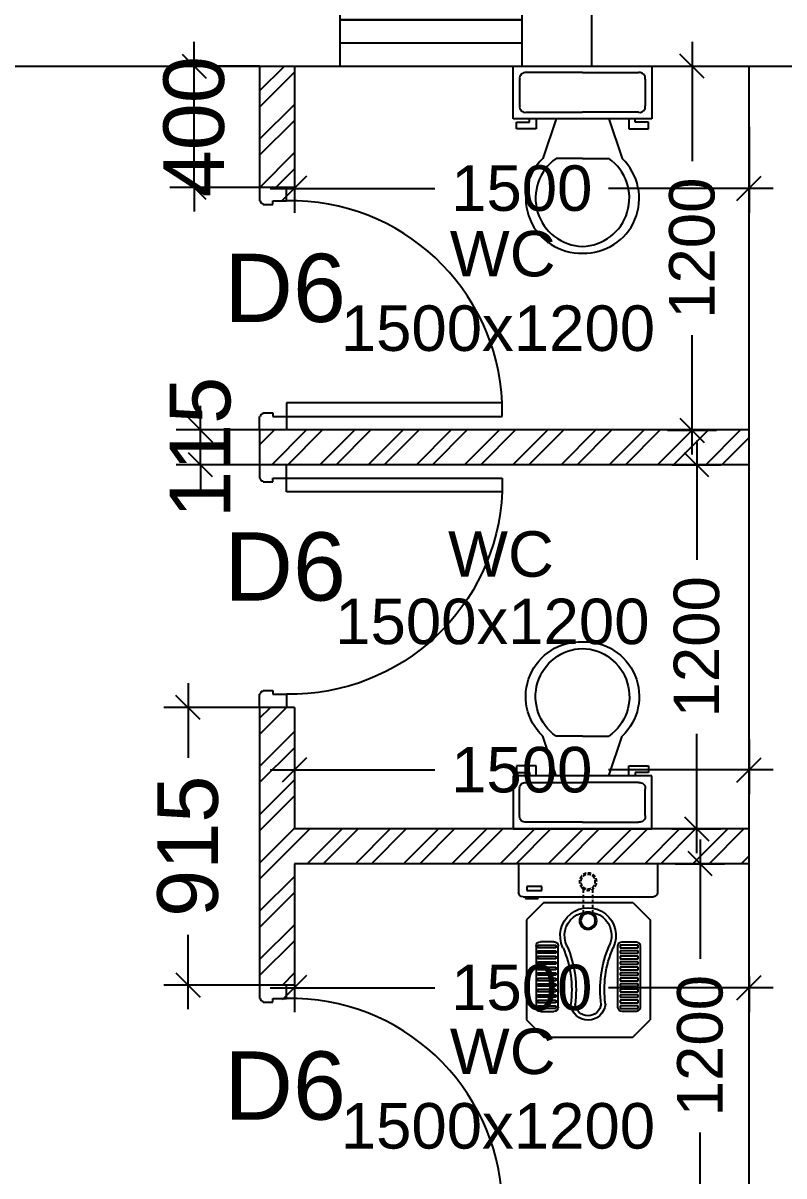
# Model space of a CAD drawing. Extents: x 7620542 to 7843793, y -6476226 to -6093835.
# Drawn here: x 7753764 to 7756275, y -6341425 to -6337623 of the extents above; entities that cross this region are included whole.
import ezdxf
from ezdxf.enums import TextEntityAlignment as Align

# ---------------------------------------------------------------- set-up
doc = ezdxf.new("R2010")
doc.units = 0
doc.header["$LTSCALE"] = 600
doc.header["$MEASUREMENT"] = 0
doc.header["$PDMODE"] = 35
doc.linetypes.add('DASHED', pattern=[0.75, 0.5, -0.25])
doc.linetypes.add('HIDDEN', pattern=[0.375, 0.25, -0.125])
doc.layers.get('0').update_dxf_attribs({"linetype": 'CONTINUOUS'})
doc.layers.get('Defpoints').update_dxf_attribs({"linetype": 'CONTINUOUS'})
for name, color, linetype in [('DIM-TEXT', 8, 'CONTINUOUS'), ('DOOR', 32, 'CONTINUOUS'), ('joinery', 7, 'CONTINUOUS'), ('LA-column', 3, 'CONTINUOUS'), ('Room Dim', 1, 'CONTINUOUS'), ('T Wall', 8, 'CONTINUOUS'), ('TEXT', 6, 'CONTINUOUS'), ('toi-fix', 46, 'CONTINUOUS'), ('Toi. Wall Hat', 3, 'CONTINUOUS'), ('Walls', 7, 'CONTINUOUS'), ('WIN', 151, 'CONTINUOUS'), ('Working Dim', 5, 'CONTINUOUS')]:
    doc.layers.add(name, color=color, linetype=linetype)
doc.styles.add('ari', font='arial.ttf')
doc.styles.add('ARIAL', font='arial.ttf')
doc.styles.add('RT', font='romant.shx')
doc.dimstyles.new('int. dim', dxfattribs={"dimtxt": 450, "dimasz": 80, "dimexe": 80, "dimexo": 0, "dimgap": 70, "dimtad": 0, "dimdec": 0, "dimzin": 12, "dimdsep": 46, "dimtxsty": 'ari', "dimblk": 'OBLIQUE', "dimcen": 2, "dimdle": 80, "dimclrd": 256, "dimclre": 256, "dimclrt": 6, "dimadec": 0, "dimazin": 0, "dimtfac": 1, "dimtdec": 0, "dimtix": 1, "dimtmove": 2, "dimatfit": 3, "dimfxl": 1, "dimtolj": 1, "dimtzin": 0, "dimlwd": -1, "dimlwe": -1, "dimarcsym": 0})
doc.dimstyles.new('TEXT', dxfattribs={"dimscale": 0, "dimtxt": 600, "dimasz": 300, "dimexe": 300, "dimexo": 30, "dimgap": 50, "dimtad": 0, "dimdec": 0, "dimzin": 0, "dimdsep": 46, "dimtxsty": 'RT', "dimblk": 'OBLIQUE', "dimcen": 0.09, "dimdle": 300, "dimclrd": 256, "dimclre": 256, "dimclrt": 170, "dimadec": 0, "dimazin": 0, "dimtfac": 1, "dimtdec": 0, "dimtofl": 0, "dimtmove": 2, "dimatfit": 3, "dimfxl": 1, "dimfrac": 2, "dimtolj": 1, "dimtzin": 0, "dimlwd": -1, "dimlwe": -1, "dimarcsym": 0})

# ---------------------------------------------------------------- blocks, each defined once
blk = doc.blocks.new('1000')
at = {"layer": 'DOOR'}
for p, q in [((0, -100), (0, 0)), ((0, 0), (49.7, 0)), ((49.7, 0), (49.7, -2.2)), ((63.2, -13.5), (61, -13.5)), ((63.2, -13.5), (63.2, -49.5)), ((836.8, -13.5), (836.8, -49.5)), ((836.8, -13.5), (839, -13.5)), ((850.3, 0), (850.3, -2.2)), ((900, 0), (850.3, 0)), ((900, -100), (900, 0)), ((63.2, -49.5), (49.7, -49.5)), ((49.7, -49.5), (49.7, -100)), ((836.8, -49.5), (850.3, -49.5)), ((850.3, -49.5), (850.3, -100)), ((49.7, -100), (0, -100)), ((49.7, -100), (49.7, -900.6)), ((100.2, -100), (49.7, -100)), ((100.2, -900.6), (100.2, -100)), ((850.3, -100), (900, -100)), ((49.7, -900.6), (100.2, -900.6))]:
    blk.add_line(p, q, dxfattribs=at)
for centre, major_axis, start_param, end_param in [((49.7, -13.5), (-7.95, 7.95), 3.926991, 5.497787), ((850.3, -13.5), (7.95, 7.95), 0.785398, 2.356194)]:
    blk.add_ellipse(centre, major_axis=major_axis, ratio=1, start_param=start_param, end_param=end_param, dxfattribs=at)
at = {"layer": 'DOOR', "color": 145}
blk.add_ellipse((64.3, -115.3), major_axis=(-519.7, 589.8), ratio=1, start_param=2.464943, end_param=4.009476, dxfattribs=at)
blk = doc.blocks.new('A$C70ED7303')
at = {"layer": 'toi-fix', "color": 8}
for p, q in [((0, 0), (229, 0)), ((229, 0), (229, -174.4)), ((-229, 0), (0, 0)), ((-229, -174.4), (-229, 0)), ((0, -21.8), (-185.4, -21.8)), ((0, -21.8), (185.4, -21.8)), ((-207.2, -43.6), (-207.2, -130.8)), ((207.2, -43.6), (207.2, -130.8)), ((229, -174.4), (-229, -174.4)), ((-218.1, -207.2), (-218.1, -185.4)), ((-218.1, -185.4), (-174.4, -185.4)), ((-185.4, -152.6), (0, -152.6)), ((-174.4, -185.4), (-174.4, -174.4)), ((-152.6, -174.4), (-152.6, -207.2)), ((-87.2, -174.4), (-130.8, -305.3)), ((185.4, -152.6), (0, -152.6)), ((87.2, -174.4), (130.8, -305.3)), ((152.6, -174.4), (152.6, -207.2)), ((174.4, -185.4), (174.4, -174.4)), ((218.1, -185.4), (174.4, -185.4)), ((218.1, -207.2), (218.1, -185.4)), ((-152.6, -207.2), (-218.1, -207.2)), ((152.6, -207.2), (218.1, -207.2)), ((0, -305.3), (-87.2, -305.3)), ((0, -305.3), (87.2, -305.3))]:
    blk.add_line(p, q, dxfattribs=at)
for centre, major_axis, start_param, end_param in [((-188.1, -40.9), (13.6, -13.6), 2.214297, 4.068888), ((188.1, -40.9), (13.6, -13.6), 0.643501, 2.498091), ((-188.1, -133.6), (-13.6, -13.6), 5.35589, 7.21048), ((188.1, -133.6), (-13.6, -13.6), 0.643501, 2.498091), ((-6.6, -436.2), (-127.6, -127.6), 4.686239, 7.105146), ((4.7, -435.5), (-112.7, -112.7), 4.541602, 7.039318), ((6.6, -436.2), (55.8, -171.6), -0.351019, 2.067888), ((-4.7, -435.5), (-112.7, -112.7), 0.814663, 3.31238)]:
    blk.add_ellipse(centre, major_axis=major_axis, ratio=1, start_param=start_param, end_param=end_param, dxfattribs=at)
blk = doc.blocks.new('A$C37B60793')
at = {"layer": 'toi-fix', "color": 8}
for p, q in [((0, 303.1), (127, 303.1)), ((0, -306.5), (0, 303.1)), ((146, -287.4), (146, 284.1)), ((171.2, 195), (247.4, 271.2)), ((247.4, 271.2), (685.9, 271.2)), ((762.1, 195), (685.9, 271.2)), ((343.3, 148.1), (343.3, 207.9)), ((358.5, 218.7), (358.5, 139.2)), ((369.5, 218.7), (358.5, 218.7)), ((362.3, 226.9), (630.5, 226.9)), ((369.5, 139.2), (369.5, 218.7)), ((382.7, 218.7), (382.7, 139.2)), ((393.7, 218.7), (382.7, 218.7)), ((393.7, 139.2), (393.7, 218.7)), ((406.9, 218.7), (406.9, 139.2)), ((417.9, 218.7), (406.9, 218.7)), ((417.9, 139.2), (417.9, 218.7)), ((431, 218.7), (431, 139.2)), ((442.1, 218.7), (431, 218.7)), ((442.1, 139.2), (442.1, 218.7)), ((455.2, 218.7), (455.2, 139.2)), ((466.3, 218.7), (455.2, 218.7)), ((466.3, 139.2), (466.3, 218.7)), ((479.4, 218.7), (479.4, 139.2)), ((490.5, 218.7), (479.4, 218.7)), ((490.5, 139.2), (490.5, 218.7)), ((503.6, 218.7), (503.6, 139.2)), ((514.6, 218.7), (503.6, 218.7)), ((514.6, 139.2), (514.6, 218.7)), ((527.8, 218.7), (527.8, 139.2)), ((538.8, 218.7), (527.8, 218.7)), ((538.8, 139.2), (538.8, 218.7)), ((552, 218.7), (552, 139.2)), ((563, 218.7), (552, 218.7)), ((563, 139.2), (563, 218.7)), ((576.2, 218.7), (576.2, 139.2)), ((587.2, 218.7), (576.2, 218.7)), ((587.2, 139.2), (587.2, 218.7)), ((600.4, 218.7), (600.4, 139.2)), ((611.4, 218.7), (600.4, 218.7)), ((611.4, 139.2), (611.4, 218.7)), ((624.5, 218.7), (624.5, 139.2)), ((635.6, 218.7), (624.5, 218.7)), ((635.6, 139.2), (635.6, 218.7)), ((649.5, 207.9), (649.5, 148.1)), ((171.2, -195.4), (171.2, 195)), ((762.1, -195.4), (762.1, 195)), ((358.5, 139.2), (369.5, 139.2)), ((630.5, 129.1), (362.3, 129.1)), ((382.7, 139.2), (393.7, 139.2)), ((406.9, 139.2), (417.9, 139.2)), ((431, 139.2), (442.1, 139.2)), ((455.2, 139.2), (466.3, 139.2)), ((479.4, 139.2), (490.5, 139.2)), ((503.6, 139.2), (514.6, 139.2)), ((527.8, 139.2), (538.8, 139.2)), ((552, 139.2), (563, 139.2)), ((576.2, 139.2), (587.2, 139.2)), ((600.4, 139.2), (611.4, 139.2)), ((624.5, 139.2), (635.6, 139.2)), ((343.3, -151.5), (343.3, -211.2)), ((358.5, -222), (358.5, -142.6)), ((358.5, -142.6), (369.5, -142.6)), ((630.5, -132.4), (362.3, -132.4)), ((369.5, -142.6), (369.5, -222)), ((382.7, -222), (382.7, -142.6)), ((382.7, -142.6), (393.7, -142.6)), ((393.7, -142.6), (393.7, -222)), ((406.9, -222), (406.9, -142.6)), ((406.9, -142.6), (417.9, -142.6)), ((417.9, -142.6), (417.9, -222)), ((431, -222), (431, -142.6)), ((431, -142.6), (442.1, -142.6)), ((442.1, -142.6), (442.1, -222)), ((455.2, -222), (455.2, -142.6)), ((455.2, -142.6), (466.3, -142.6)), ((466.3, -142.6), (466.3, -222)), ((479.4, -222), (479.4, -142.6)), ((479.4, -142.6), (490.5, -142.6)), ((490.5, -142.6), (490.5, -222)), ((503.6, -222), (503.6, -142.6)), ((503.6, -142.6), (514.6, -142.6)), ((514.6, -142.6), (514.6, -222)), ((527.8, -222), (527.8, -142.6)), ((527.8, -142.6), (538.8, -142.6)), ((538.8, -142.6), (538.8, -222)), ((552, -222), (552, -142.6)), ((552, -142.6), (563, -142.6)), ((563, -142.6), (563, -222)), ((576.2, -222), (576.2, -142.6)), ((576.2, -142.6), (587.2, -142.6)), ((587.2, -142.6), (587.2, -222)), ((600.4, -222), (600.4, -142.6)), ((600.4, -142.6), (611.4, -142.6)), ((611.4, -142.6), (611.4, -222)), ((624.5, -222), (624.5, -142.6)), ((624.5, -142.6), (635.6, -142.6)), ((635.6, -142.6), (635.6, -222)), ((649.5, -211.2), (649.5, -151.5)), ((171.2, -195.4), (247.4, -271.6)), ((685.9, -271.6), (762.1, -195.4)), ((117.8, -205), (100.3, -205)), ((100.3, -205), (100.3, -270.7)), ((117.8, -270.7), (117.8, -205)), ((153.7, -221.4), (147.5, -221.4)), ((147.5, -221.4), (147.5, -276.8)), ((153.7, -276.8), (153.7, -221.4)), ((369.5, -222), (358.5, -222)), ((362.3, -230.3), (630.5, -230.3)), ((393.7, -222), (382.7, -222)), ((417.9, -222), (406.9, -222)), ((442.1, -222), (431, -222)), ((466.3, -222), (455.2, -222)), ((490.5, -222), (479.4, -222)), ((514.6, -222), (503.6, -222)), ((538.8, -222), (527.8, -222)), ((563, -222), (552, -222)), ((587.2, -222), (576.2, -222)), ((611.4, -222), (600.4, -222)), ((635.6, -222), (624.5, -222)), ((100.3, -270.7), (117.8, -270.7)), ((147.5, -276.8), (153.7, -276.8)), ((247.4, -271.6), (685.9, -271.6)), ((0, -306.5), (127, -306.5))]:
    blk.add_line(p, q, dxfattribs=at)
at = {"layer": 'toi-fix', "color": 8, "linetype": 'HIDDEN', "ltscale": 0.1}
for p, q in [((219.3, 19), (111.7, 19)), ((219.3, -22.3), (111.7, -22.3))]:
    blk.add_line(p, q, dxfattribs=at)
at = {"layer": 'toi-fix', "color": 8, "extrusion": (0, 0, -1)}
for centre, major_axis, start_param, end_param in [((127, 284.1), (-13.5, -13.5), 2.356194, 3.926991), ((362.3, 207.9), (13.5, -13.5), 2.356194, 3.926991), ((630.5, 207.9), (-13.5, -13.5), 2.356194, 3.926991), ((316.3, -1.7), (0, -122.2), -0.449608, 3.591264), ((316.3, -1.7), (0, -103.2), -0.449671, 3.591202), ((362.3, 148.1), (-13.5, -13.5), -0.785398, 0.785398), ((554, 536.4), (-11.6, -466), -0.160496, 0.3824), ((630.5, 148.1), (-13.5, -13.5), 3.926991, 5.497787), ((554, 536.4), (-29.4, -484.3), -0.19615, 0.346746), ((611.1, -1.7), (40.6, -40.6), 4.005105, 6.990469), ((611.1, -1.7), (-54, -54), 2.434309, 5.419673), ((251.3, -1.7), (-26.9, -26.9), 0.785398, 7.068583), ((251.3, -1.7), (-22.5, -22.5), 0.785398, 7.068583), ((554, -539.7), (29.4, -484.3), 2.794864, 3.33776), ((554, -539.7), (11.6, -466), 2.7592, 3.302095), ((362.3, -151.5), (13.5, -13.5), 2.356194, 3.926991), ((630.5, -151.5), (13.5, -13.5), 3.926991, 5.497787), ((362.3, -211.2), (-13.5, -13.5), -0.785398, 0.785398), ((630.5, -211.2), (13.5, -13.5), 5.497787, 7.068583), ((127, -287.4), (13.5, -13.5), 5.497787, 7.068583)]:
    blk.add_ellipse(centre, major_axis=major_axis, ratio=1, start_param=start_param, end_param=end_param, dxfattribs=at)
at = {"layer": 'toi-fix', "color": 8, "linetype": 'HIDDEN', "ltscale": 0.1, "extrusion": (0, 0, -1)}
for major_axis, start_param, end_param in [((26.9, -26.9), 2.356194490188911, 8.639379797368496), ((22.5, -22.5), 2.356194490188169, 8.639379797367756)]:
    blk.add_ellipse((79.7, -1.7), major_axis=major_axis, ratio=1, start_param=start_param, end_param=end_param, dxfattribs=at)
blk = doc.blocks.new('A$C782D609A')
at = {"layer": 'WIN', "linetype": 'Continuous'}
for p, q in [((-300, 230), (300, 230)), ((-300, 230), (-300, 0)), ((300, 230), (300, 0)), ((-300, 0), (300, 0))]:
    blk.add_line(p, q, dxfattribs=at)
at = {"layer": 'WIN', "linetype": 'DASHED', "ltscale": 300}
for p, q in [((-300, 153.3), (300, 153.3)), ((-300, 76.7), (300, 76.7))]:
    blk.add_line(p, q, dxfattribs=at)
blk = doc.blocks.new('_Oblique')
at = {"color": 0, "linetype": 'ByBlock', "lineweight": -2}
blk.add_line((-0.5, -0.5), (0.5, 0.5), dxfattribs=at)
blk = doc.blocks.new('*D579')
at = {"layer": 'Defpoints', "color": 0, "transparency": 16777216}
for p in [(7754659.8, -6337965, 5.1), (7756159.8, -6337965, 5.1), (7756159.8, -6338168.6)]:
    blk.add_point(p, dxfattribs=at)
at = {"layer": 'Working Dim', "transparency": 16777216}
for p, q in [((7754659.8, -6337965), (7754659.8, -6338248.6)), ((7756159.8, -6337965), (7756159.8, -6338248.6)), ((7754579.8, -6338168.6), (7755123.2, -6338168.6)), ((7756239.8, -6338168.6), (7755696.5, -6338168.6))]:
    blk.add_line(p, q, dxfattribs=at)
at = {"layer": 'Working Dim', "transparency": 16777216, "xscale": 80, "yscale": 80, "zscale": 80, "rotation": 180}
blk.add_blockref('_Oblique', (7754659.8, -6338168.6), dxfattribs=at)
at = {"layer": 'Working Dim', "transparency": 16777216, "xscale": 80, "yscale": 80, "zscale": 80}
blk.add_blockref('_Oblique', (7756159.8, -6338168.6), dxfattribs=at)
at = {"layer": 'Working Dim', "color": 6, "transparency": 16777216, "insert": (7755409.8, -6338168.6), "char_height": 150, "attachment_point": 5, "style": 'ari'}
blk.add_mtext('\\A1;1500', dxfattribs=at)
blk = doc.blocks.new('*D580')
at = {"layer": 'Defpoints', "color": 0, "transparency": 16777216}
for p in [(7755890.2, -6337765.5, 14.8), (7755890.2, -6338966, 5.1), (7755971.9, -6338966)]:
    blk.add_point(p, dxfattribs=at)
at = {"layer": 'Working Dim', "transparency": 16777216}
for p, q in [((7755971.9, -6337685.5), (7755971.9, -6338079.1)), ((7755890.2, -6337765.5), (7756051.9, -6337765.5)), ((7755971.9, -6339046), (7755971.9, -6338652.4)), ((7755890.2, -6338966), (7756051.9, -6338966))]:
    blk.add_line(p, q, dxfattribs=at)
at = {"layer": 'Working Dim', "transparency": 16777216, "xscale": 80, "yscale": 80, "zscale": 80}
for p, rotation in [((7755971.9, -6337765.5), 90), ((7755971.9, -6338966), 270)]:
    blk.add_blockref('_Oblique', p, dxfattribs=dict(at, rotation=rotation))
at = {"layer": 'Working Dim', "color": 6, "transparency": 16777216, "insert": (7755971.9, -6338365.8), "char_height": 150, "attachment_point": 5, "rotation": 90, "style": 'ari'}
blk.add_mtext('\\A1;1200', dxfattribs=at)
blk = doc.blocks.new('*D581')
at = {"layer": 'Defpoints', "color": 0, "transparency": 16777216}
for p in [(7754659.8, -6339985.2, 5.1), (7756159.8, -6339985.2, 5.1), (7756159.8, -6340086)]:
    blk.add_point(p, dxfattribs=at)
at = {"layer": 'Working Dim', "transparency": 16777216}
for p, q in [((7754659.8, -6339985.2), (7754659.8, -6340166)), ((7756159.8, -6339985.2), (7756159.8, -6340166)), ((7754579.8, -6340086), (7755123.2, -6340086)), ((7756239.8, -6340086), (7755696.5, -6340086))]:
    blk.add_line(p, q, dxfattribs=at)
at = {"layer": 'Working Dim', "transparency": 16777216, "xscale": 80, "yscale": 80, "zscale": 80, "rotation": 180}
blk.add_blockref('_Oblique', (7754659.8, -6340086), dxfattribs=at)
at = {"layer": 'Working Dim', "transparency": 16777216, "xscale": 80, "yscale": 80, "zscale": 80}
blk.add_blockref('_Oblique', (7756159.8, -6340086), dxfattribs=at)
at = {"layer": 'Working Dim', "color": 6, "transparency": 16777216, "insert": (7755409.8, -6340086), "char_height": 150, "attachment_point": 5, "style": 'ari'}
blk.add_mtext('\\A1;1500', dxfattribs=at)
blk = doc.blocks.new('*D582')
at = {"layer": 'Defpoints', "color": 0, "transparency": 16777216}
for p in [(7755904.9, -6339080, 5.1), (7755987.1, -6339080), (7755904.9, -6340280, 5.1)]:
    blk.add_point(p, dxfattribs=at)
at = {"layer": 'Working Dim', "transparency": 16777216}
for p, q in [((7755987.1, -6339000), (7755987.1, -6339393.3)), ((7755904.9, -6339080), (7756067.1, -6339080)), ((7755987.1, -6340360), (7755987.1, -6339966.6)), ((7755904.9, -6340280), (7756067.1, -6340280))]:
    blk.add_line(p, q, dxfattribs=at)
at = {"layer": 'Working Dim', "transparency": 16777216, "xscale": 80, "yscale": 80, "zscale": 80}
for p, rotation in [((7755987.1, -6339080), 90), ((7755987.1, -6340280), 270)]:
    blk.add_blockref('_Oblique', p, dxfattribs=dict(at, rotation=rotation))
at = {"layer": 'Working Dim', "color": 6, "transparency": 16777216, "insert": (7755987.1, -6339680), "char_height": 150, "attachment_point": 5, "rotation": 90, "style": 'ari'}
blk.add_mtext('\\A1;1200', dxfattribs=at)
blk = doc.blocks.new('*D583')
at = {"layer": 'Defpoints', "color": 0, "transparency": 16777216}
for p in [(7754659.8, -6340766.6, 5.1), (7756159.8, -6340766.6, 5.1), (7756159.8, -6340804)]:
    blk.add_point(p, dxfattribs=at)
at = {"layer": 'Working Dim', "transparency": 16777216}
for p, q in [((7754659.8, -6340766.6), (7754659.8, -6340884)), ((7756159.8, -6340766.6), (7756159.8, -6340884)), ((7754579.8, -6340804), (7755123.2, -6340804)), ((7756239.8, -6340804), (7755696.5, -6340804))]:
    blk.add_line(p, q, dxfattribs=at)
at = {"layer": 'Working Dim', "transparency": 16777216, "xscale": 80, "yscale": 80, "zscale": 80, "rotation": 180}
blk.add_blockref('_Oblique', (7754659.8, -6340804), dxfattribs=at)
at = {"layer": 'Working Dim', "transparency": 16777216, "xscale": 80, "yscale": 80, "zscale": 80}
blk.add_blockref('_Oblique', (7756159.8, -6340804), dxfattribs=at)
at = {"layer": 'Working Dim', "color": 6, "transparency": 16777216, "insert": (7755409.8, -6340804), "char_height": 150, "attachment_point": 5, "style": 'ari'}
blk.add_mtext('\\A1;1500', dxfattribs=at)
blk = doc.blocks.new('*D584')
at = {"layer": 'Defpoints', "color": 0, "transparency": 16777216}
for p in [(7755916, -6340395, 5.1), (7755916, -6341595, 5.1), (7755998.4, -6341595)]:
    blk.add_point(p, dxfattribs=at)
at = {"layer": 'Working Dim', "transparency": 16777216}
for p, q in [((7755998.4, -6340315), (7755998.4, -6340708.3)), ((7755916, -6340395), (7756078.4, -6340395)), ((7755998.4, -6341675), (7755998.4, -6341281.6)), ((7755916, -6341595), (7756078.4, -6341595))]:
    blk.add_line(p, q, dxfattribs=at)
at = {"layer": 'Working Dim', "transparency": 16777216, "xscale": 80, "yscale": 80, "zscale": 80}
for p, rotation in [((7755998.4, -6340395), 90), ((7755998.4, -6341595), 270)]:
    blk.add_blockref('_Oblique', p, dxfattribs=dict(at, rotation=rotation))
at = {"layer": 'Working Dim', "color": 6, "transparency": 16777216, "insert": (7755998.4, -6340995), "char_height": 150, "attachment_point": 5, "rotation": 90, "style": 'ari'}
blk.add_mtext('\\A1;1200', dxfattribs=at)
blk = doc.blocks.new('*D836')
at = {"layer": 'Defpoints', "color": 0, "linetype": 'Continuous', "transparency": 16777216}
for p in [(7761439.3, -6335351), (7720379, -6337015.5), (7761439.3, -6337165.5, 3.9)]:
    blk.add_point(p, dxfattribs=at)
at = {"layer": 'DIM-TEXT', "transparency": 16777216}
for p, q in [((7720379, -6337015.5), (7720379, -6335051)), ((7761439.3, -6337165.5), (7761439.3, -6335051)), ((7720079, -6335351), (7734367.3, -6335351)), ((7761739.3, -6335351), (7747450.9, -6335351))]:
    blk.add_line(p, q, dxfattribs=at)
at = {"layer": 'DIM-TEXT', "linetype": 'Continuous', "transparency": 16777216, "xscale": 300, "yscale": 300, "zscale": 300, "rotation": 180}
blk.add_blockref('_Oblique', (7720379, -6335351), dxfattribs=at)
at = {"layer": 'DIM-TEXT', "linetype": 'Continuous', "transparency": 16777216, "xscale": 300, "yscale": 300, "zscale": 300}
blk.add_blockref('_Oblique', (7761439.3, -6335351), dxfattribs=at)
at = {"layer": 'DIM-TEXT', "color": 170, "linetype": 'Continuous', "transparency": 16777216, "insert": (7740909.1, -6335351), "char_height": 750, "attachment_point": 5, "style": 'ari'}
blk.add_mtext('\\A1;{\\H1.067x;M.I.C.U / I.C.U - (20 Beds)}', dxfattribs=at)
blk = doc.blocks.new('*D1706')
at = {"layer": 'Defpoints', "color": 0, "transparency": 16777216}
for p in [(7754308.7, -6339880), (7754544.9, -6339880), (7754544.8, -6340795)]:
    blk.add_point(p, dxfattribs=at)
at = {"layer": 'Working Dim', "transparency": 16777216}
for p, q in [((7754308.7, -6339800), (7754308.7, -6340045.8)), ((7754544.9, -6339880), (7754228.7, -6339880)), ((7754308.7, -6340875), (7754308.7, -6340629.2)), ((7754544.8, -6340795), (7754228.7, -6340795))]:
    blk.add_line(p, q, dxfattribs=at)
at = {"layer": 'Working Dim', "transparency": 16777216, "xscale": 80, "yscale": 80, "zscale": 80}
for p, rotation in [((7754308.7, -6339880), 90), ((7754308.7, -6340795), 270)]:
    blk.add_blockref('_Oblique', p, dxfattribs=dict(at, rotation=rotation))
at = {"layer": 'Working Dim', "color": 6, "transparency": 16777216, "insert": (7754308.7, -6340337.5), "char_height": 200, "attachment_point": 5, "rotation": 90, "style": 'ari'}
blk.add_mtext('\\A1;915', dxfattribs=at)
blk = doc.blocks.new('*D1707')
at = {"layer": 'Defpoints', "color": 0, "transparency": 16777216}
for p in [(7754350, -6338965), (7754544.8, -6338965), (7754544.9, -6339080)]:
    blk.add_point(p, dxfattribs=at)
at = {"layer": 'Working Dim', "transparency": 16777216}
for p, q in [((7754350, -6338965), (7754350, -6338885)), ((7754544.8, -6338965), (7754270, -6338965)), ((7754350, -6339080), (7754350, -6338965)), ((7754544.9, -6339080), (7754270, -6339080)), ((7754350, -6339080), (7754350, -6339160))]:
    blk.add_line(p, q, dxfattribs=at)
at = {"layer": 'Working Dim', "transparency": 16777216, "xscale": 80, "yscale": 80, "zscale": 80}
for p, rotation in [((7754350, -6338965), 270), ((7754350, -6339080), 90)]:
    blk.add_blockref('_Oblique', p, dxfattribs=dict(at, rotation=rotation))
at = {"layer": 'Working Dim', "color": 6, "transparency": 16777216, "insert": (7754350, -6339022.5), "char_height": 200, "attachment_point": 5, "rotation": 90, "style": 'ari'}
blk.add_mtext('\\A1;115', dxfattribs=at)
blk = doc.blocks.new('*D1708')
at = {"layer": 'Defpoints', "color": 0, "transparency": 16777216}
for p in [(7754328.9, -6337765.4), (7754544.8, -6337765.4), (7754544.8, -6338165)]:
    blk.add_point(p, dxfattribs=at)
at = {"layer": 'Working Dim', "transparency": 16777216}
for p, q in [((7754328.9, -6337765.4), (7754328.9, -6337685.4)), ((7754544.8, -6337765.4), (7754248.9, -6337765.4)), ((7754328.9, -6338165), (7754328.9, -6337765.4)), ((7754544.8, -6338165), (7754248.9, -6338165)), ((7754328.9, -6338165), (7754328.9, -6338245))]:
    blk.add_line(p, q, dxfattribs=at)
at = {"layer": 'Working Dim', "transparency": 16777216, "xscale": 80, "yscale": 80, "zscale": 80}
for p, rotation in [((7754328.9, -6337765.4), 270), ((7754328.9, -6338165), 90)]:
    blk.add_blockref('_Oblique', p, dxfattribs=dict(at, rotation=rotation))
at = {"layer": 'Working Dim', "color": 6, "transparency": 16777216, "insert": (7754328.9, -6337965.2), "char_height": 200, "attachment_point": 5, "rotation": 90, "style": 'ari'}
blk.add_mtext('\\A1;400', dxfattribs=at)

msp = doc.modelspace()

# ---------------------------------------------------------------- hatches: boundary and pattern name
at = {"layer": 'Toi. Wall Hat'}
h = msp.add_hatch(dxfattribs=at)
h.set_pattern_fill('ANSI32', color=10, scale=300, style=0)
h.set_pattern_definition([(45, (832124.71, 8e-06), (-79.5495129, 79.5495129), []), (45, (832177.74, 8e-06), (-79.5495129, 79.5495129), [])])
h.paths.add_polyline_path([(7754659.819, -6337765.483), (7754544.819, -6337765.483), (7754544.819, -6338164.987), (7754659.819, -6338164.987)])
h.paths.add_polyline_path([(7752913.701, -6337765.483), (7752798.701, -6337765.483), (7752798.701, -6338164.987), (7752913.701, -6338164.987)])
h.paths.add_polyline_path([(7752913.701, -6338964.987), (7751298.734, -6338964.987), (7751298.737, -6339079.987), (7752913.701, -6339079.987)])
h.paths.add_polyline_path([(7756159.819, -6338964.987), (7754544.819, -6338964.987), (7754544.819, -6339079.987), (7756159.819, -6339079.987)])
h.paths.add_polyline_path([(7754659.819, -6340394.987), (7756159.819, -6340394.987), (7756159.819, -6340279.987), (7754659.819, -6340279.987), (7754659.819, -6339879.987), (7754544.819, -6339879.987), (7754544.819, -6340794.987), (7754659.819, -6340794.987)])
h.paths.add_polyline_path([(7752913.701, -6339879.987), (7752798.701, -6339879.987), (7752798.701, -6340279.987), (7751298.769, -6340279.987), (7751298.772, -6340394.987), (7752798.701, -6340394.987), (7752798.701, -6340794.987), (7752913.701, -6340794.987)])
h.paths.add_polyline_path([(7752913.701, -6341594.987), (7751298.805, -6341594.987), (7751298.808, -6341709.987), (7752913.701, -6341709.987)])
h.paths.add_polyline_path([(7752913.701, -6342509.987), (7752798.701, -6342509.987), (7752798.701, -6342910.517), (7752913.701, -6342910.517)])
h.paths.add_polyline_path([(7754659.819, -6342509.987), (7754544.819, -6342509.987), (7754544.819, -6342910.517), (7754659.819, -6342910.517)])
h.paths.add_polyline_path([(7756159.819, -6341594.987), (7754544.819, -6341594.987), (7754544.819, -6341709.987), (7756159.819, -6341709.987)])

# ---------------------------------------------------------------- linework, layer by layer
at = {"layer": 'LA-column', "color": 2, "elevation": -9.699}
msp.add_lwpolyline([(7755639.91, -6337765.48), (7756389.91, -6337765.48), (7756389.91, -6337015.48), (7755639.91, -6337015.48)], close=True, dxfattribs=at)
at = {"layer": 'T Wall', "color": 6, "linetype": 'Continuous'}
for p, q in [((7754659.819, -6337764.987, -14.83), (7754659.819, -6338164.987, -14.83)), ((7754544.819, -6337765.402, -14.83), (7754544.819, -6338164.987, -14.83)), ((7754659.819, -6338164.987, -14.83), (7754544.819, -6338164.987, -14.83)), ((7754544.819, -6338964.987, -14.83), (7754544.819, -6339079.987, -14.83)), ((7756159.819, -6338964.987, -14.83), (7754544.819, -6338964.987, -14.83)), ((7756159.819, -6339079.987, -14.83), (7754544.819, -6339079.987, -14.83)), ((7754544.819, -6339879.987, -14.83), (7754544.819, -6340794.987, -14.83)), ((7754659.819, -6339879.987, -14.83), (7754544.819, -6339879.987, -14.83)), ((7754659.819, -6339879.987, -14.83), (7754659.819, -6340279.987, -14.83)), ((7756159.819, -6340279.987, -14.83), (7754659.819, -6340279.987, -14.83)), ((7754659.819, -6340394.987, -14.83), (7754659.819, -6340794.987, -14.83)), ((7756159.819, -6340394.987, -14.83), (7754659.819, -6340394.987, -14.83)), ((7754659.819, -6340794.987, -14.83), (7754544.819, -6340794.987, -14.83))]:
    msp.add_line(p, q, dxfattribs=at)
at = {"layer": 'Walls'}
for p, q in [((7753713.701, -6337765.402, -14.83), (7756159.819, -6337765.402, -14.83)), ((7756159.819, -6344480.561, -14.83), (7756159.819, -6337765.483, -14.83))]:
    msp.add_line(p, q, dxfattribs=at)
at = {"layer": 'Walls', "linetype": 'Continuous'}
msp.add_line((7756159.909, -6344480.561, -14.83), (7756159.909, -6337765.516, -14.83), dxfattribs=at)

# ---------------------------------------------------------------- block references
at = {"layer": 'DOOR', "linetype": 'Continuous'}
for p, xscale, yscale, zscale, rotation in [((7754544.82, -6338964.987, -14.83), 0.8888888880610689, 0.8888888880610689, 0.8888888880610689, 90.00001284662535), ((7754544.928, -6339079.987, -14.83), -0.8888888880610689, 0.8888888880610466, 0.8888888880610679, 89.99998715337463), ((7754544.82, -6341594.987, -14.83), 0.8888888880610689, 0.8888888880610689, 0.8888888880610689, 90.00001284662535)]:
    msp.add_blockref('1000', p, dxfattribs=dict(at, xscale=xscale, yscale=yscale, zscale=zscale, rotation=rotation))
at = {"layer": 'toi-fix', "linetype": 'Continuous'}
msp.add_blockref('A$C70ED7303', (7755610.121, -6337764.987, -14.83), dxfattribs=at)
at = {"layer": 'toi-fix', "linetype": 'Continuous', "xscale": -1, "rotation": 180}
msp.add_blockref('A$C70ED7303', (7755610.121, -6340279.987, -14.83), dxfattribs=at)
at = {"layer": 'toi-fix', "color": 7, "xscale": 0.7511875331401825, "yscale": 0.7511875331401825, "zscale": 0.7511875331401825, "rotation": 270}
msp.add_blockref('A$C37B60793', (7755629.855, -6340394.456, -14.83), dxfattribs=at)
at = {"layer": 'WIN', "linetype": 'Continuous'}
for p in [(7755109.696, -6337765.402, -14.83), (7755109.787, -6337765.466, -14.83)]:
    msp.add_blockref('A$C782D609A', p, dxfattribs=at)

# ---------------------------------------------------------------- texts
at = {"layer": 'joinery', "style": 'ari'}
for p in [(7754628.914, -6338608.905, -14.83), (7754628.914, -6339527.459, -14.83), (7754628.914, -6341238.905, -14.83)]:
    msp.add_text('D6', height=225, dxfattribs=at).set_placement(p, align=Align.CENTER)
at = {"layer": 'Room Dim', "style": 'ARIAL'}
for p in [(7755331.2, -6338704.326, -14.83), (7755312.849, -6339671.169, -14.83), (7755331.2, -6341334.326, -14.83)]:
    msp.add_text('1500x1200', height=150, dxfattribs=at).set_placement(p, align=Align.CENTER)
at = {"layer": 'TEXT', "color": 7, "style": 'ARIAL'}
for p in [(7755346.909, -6338458.6, -14.83), (7755341.177, -6339448.885, -14.83), (7755346.909, -6341088.6, -14.83)]:
    msp.add_text('WC', height=150, dxfattribs=at).set_placement(p, align=Align.CENTER)

# ---------------------------------------------------------------- dimensions: what is measured, and where the dimension line sits
at = {"layer": 'DIM-TEXT', "linetype": 'Continuous'}
dim = msp.add_linear_dim(base=(7761439.285, -6335351.01, -19.962), p1=(7720378.97, -6337015.467, -19.962), p2=(7761439.285, -6337165.48, -16.082), text='{\\H1.067x;M.I.C.U / I.C.U - (20 Beds)}', dimstyle='TEXT', override={"dimscale": 1, "dimtxt": 750, "dimexo": 0, "dimtxsty": 'ari'}, dxfattribs=at)
dim.commit()
dim.dimension.update_dxf_attribs({"geometry": '*D836', "text_midpoint": (7740909.128, -6335351.01, -19.962)})
at = {"layer": 'Working Dim'}
for base, p1, p2, override, picture, middle in [((7754328.911, -6337765.402, -14.83), (7754544.819, -6338164.987, -14.83), (7754544.819, -6337765.402, -14.83), {"dimtxt": 200, "dimarcsym": 1}, '*D1708', (7754328.911, -6337965.194, -14.83)), ((7755971.88, -6338965.987, -14.83), (7755890.198, -6337765.516), (7755890.198, -6338965.987, -9.699), {"dimtxt": 150}, '*D580', (7755971.88, -6338365.752, -14.83)), ((7754350.029, -6338964.987, -14.83), (7754544.928, -6339079.987, -14.83), (7754544.819, -6338964.987, -14.83), {"dimtxt": 200, "dimarcsym": 1}, '*D1707', (7754350.029, -6339022.487, -14.83)), ((7755987.138, -6339079.987, -14.83), (7755904.866, -6340279.987, -9.699), (7755904.866, -6339079.987, -9.699), {"dimtxt": 150}, '*D582', (7755987.138, -6339679.987, -14.83)), ((7754308.701, -6339879.987, -14.83), (7754544.819, -6340794.987, -14.83), (7754544.928, -6339879.987, -14.83), {"dimtxt": 200, "dimarcsym": 1}, '*D1706', (7754308.701, -6340337.487, -14.83)), ((7755998.363, -6341594.987, -14.83), (7755916.014, -6340394.987, -9.699), (7755916.014, -6341594.987, -9.699), {"dimtxt": 150}, '*D584', (7755998.363, -6340994.987, -14.83))]:
    dim = msp.add_linear_dim(base=base, p1=p1, p2=p2, angle=90, dimstyle='int. dim', override=override, dxfattribs=at)
    dim.commit()
    dim.dimension.update_dxf_attribs({"geometry": picture, "text_midpoint": middle})
for base, p1, p2, picture, middle in [((7756159.819, -6338168.629, -14.83), (7754659.819, -6337964.987, -9.699), (7756159.819, -6337964.987, -9.699), '*D579', (7755409.819, -6338168.629, -14.83)), ((7756159.819, -6340086.031, -14.83), (7754659.819, -6339985.182, -9.699), (7756159.819, -6339985.182, -9.699), '*D581', (7755409.819, -6340086.031, -14.83)), ((7756159.819, -6340803.989, -14.83), (7754659.819, -6340766.637, -9.699), (7756159.819, -6340766.637, -9.699), '*D583', (7755409.819, -6340803.989, -14.83))]:
    dim = msp.add_linear_dim(base=base, p1=p1, p2=p2, dimstyle='int. dim', override={"dimtxt": 150}, dxfattribs=at)
    dim.commit()
    dim.dimension.update_dxf_attribs({"geometry": picture, "text_midpoint": middle})

doc.saveas('drawing.dxf')
